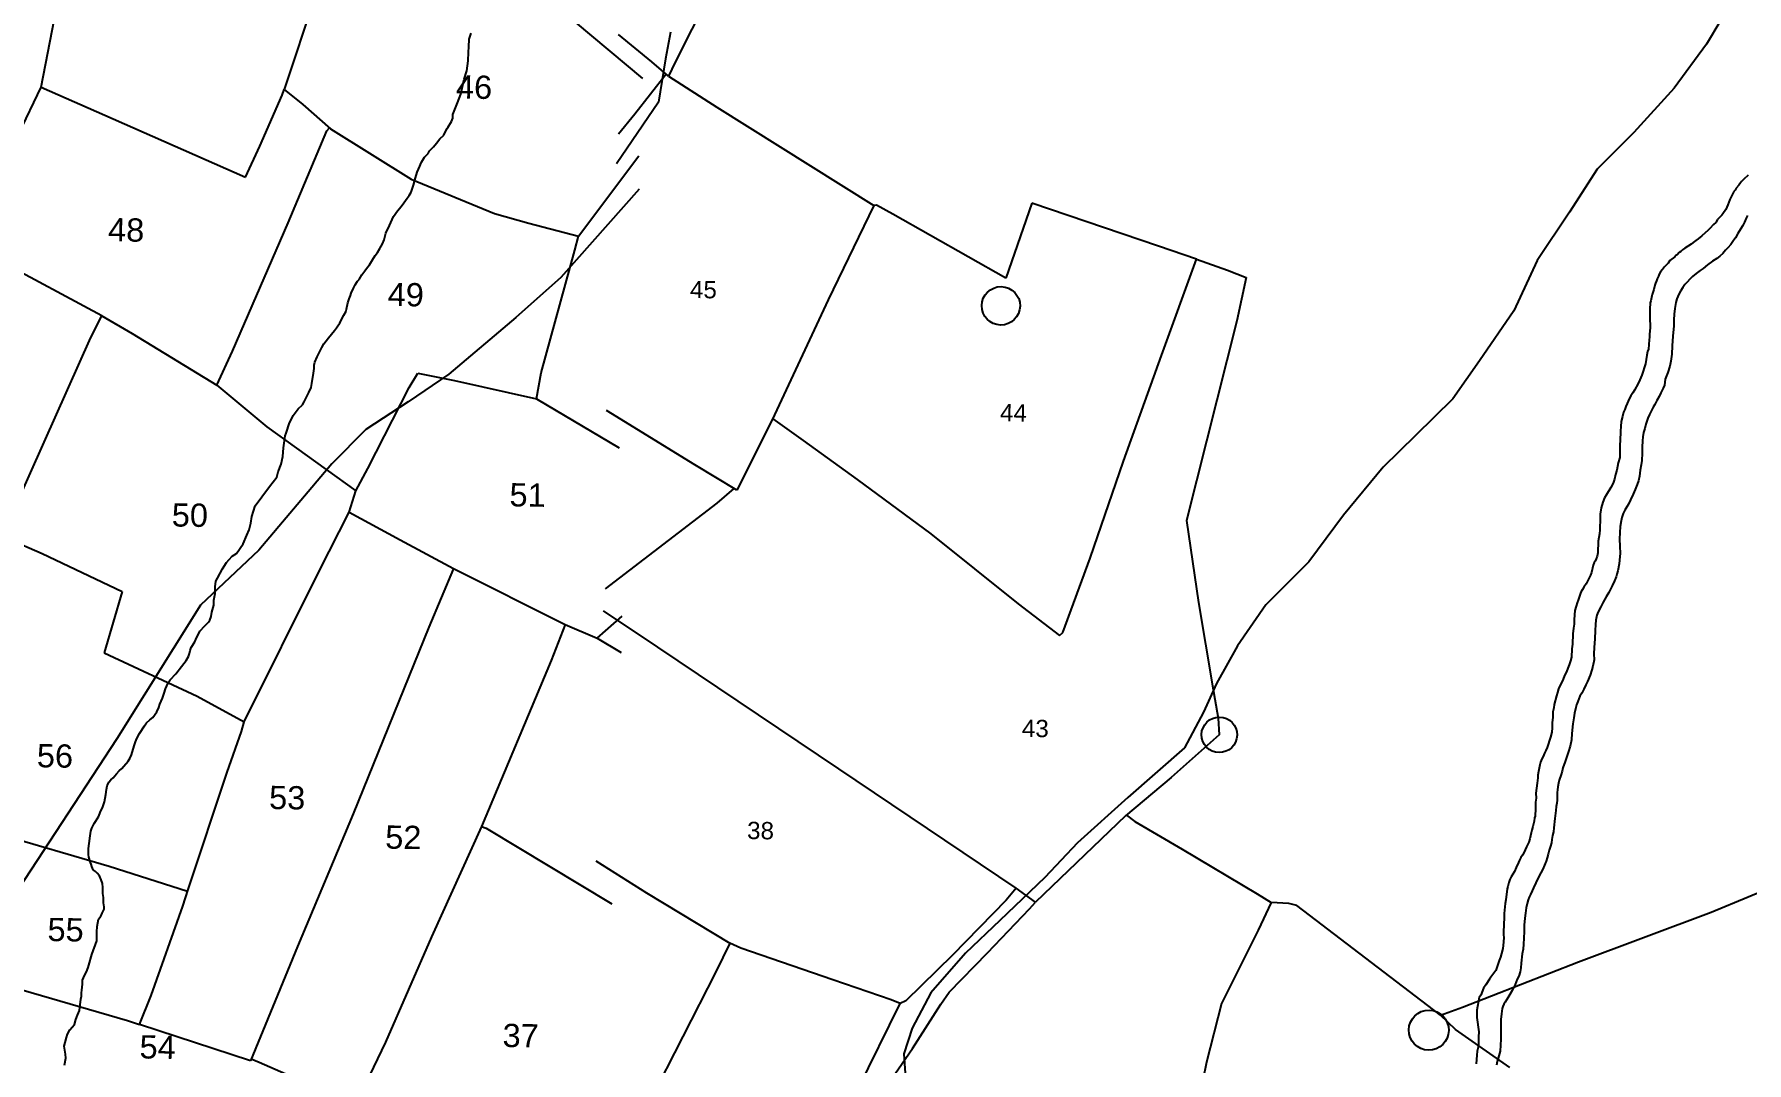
# Model space of a CAD drawing. Header units: inches. Extents: x 341797 to 347342, y 1572885 to 1580736.
# Drawn here: x 344159 to 344900, y 1576428 to 1576873 of the extents above; entities that cross this region are included whole.
import ezdxf

# ---------------------------------------------------------------- set-up
doc = ezdxf.new("R2010")
doc.units = ezdxf.units.IN
doc.header["$MEASUREMENT"] = 0
for name, color, linetype in [('PLAT NOS', 6, 'Continuous'), ('PLATS', 6, 'Continuous'), ('ROADS', 2, 'Continuous'), ('STREAMS', 131, 'Continuous')]:
    doc.layers.add(name, color=color, linetype=linetype)
doc.styles.get("Standard").update_dxf_attribs({"font": 'arial.ttf'})

msp = doc.modelspace()

# ---------------------------------------------------------------- linework, layer by layer
at = {"layer": 'PLATS', "color": 0}
for p, q in [((344290.94, 1576920.63), (344267.14, 1576849.11)), ((344162.05, 1576850.21), (344174.55, 1576914.59)), ((344456.77, 1576901.61), (344436.29, 1576861.04)), ((344393.08, 1576878.31), (344422.21, 1576853.95)), ((344426.15, 1576861.19), (344411.71, 1576872.93)), ((344433.4, 1576854.99), (344426.15, 1576861.19)), ((344436.29, 1576861.04), (344433.4, 1576854.99)), ((344432.4, 1576855.85), (344418.87, 1576838.47)), ((344433.4, 1576854.99), (344454.27, 1576841.52)), ((344138.14, 1576800.74), (344162.05, 1576850.21)), ((344162.05, 1576850.21), (344193.23, 1576836.43)), ((344256.63, 1576824.64), (344266.23, 1576846.78)), ((344266.23, 1576846.78), (344267.14, 1576849.11)), ((344267.14, 1576849.11), (344275.27, 1576842.69)), ((344275.27, 1576842.69), (344287.16, 1576832.1)), ((344418.87, 1576838.47), (344411.72, 1576829.79)), ((344454.27, 1576841.52), (344522.16, 1576798.99)), ((344193.23, 1576836.43), (344250.4, 1576811.17)), ((344268.96, 1576791.52), (344285.67, 1576831.35)), ((344285.67, 1576831.35), (344286.7, 1576832.51)), ((344287.16, 1576832.1), (344322.03, 1576810.41)), ((344250.4, 1576811.17), (344256.63, 1576824.64)), ((344394.46, 1576785.67), (344420.59, 1576820.52)), ((344322.03, 1576810.41), (344358.15, 1576795.48)), ((344358.15, 1576795.48), (344373.04, 1576791.4)), ((344522.16, 1576798.99), (344502.48, 1576758.15)), ((344523.31, 1576799.09), (344522.16, 1576798.99)), ((344530.49, 1576795.25), (344523.31, 1576799.09)), ((344579.32, 1576767.55), (344530.49, 1576795.25)), ((344590.55, 1576799.96), (344579.32, 1576767.55)), ((344645.41, 1576781.38), (344590.55, 1576799.96)), ((344244.88, 1576735.98), (344268.96, 1576791.52)), ((344373.04, 1576791.4), (344394.46, 1576785.67)), ((344378.39, 1576726.61), (344392.95, 1576779.63)), ((344392.95, 1576779.63), (344394.46, 1576785.67)), ((344661.77, 1576775.72), (344645.41, 1576781.38)), ((344188.33, 1576751.2), (344143.57, 1576775.24)), ((344646.61, 1576734.09), (344661.77, 1576775.72)), ((344661.77, 1576775.72), (344675.16, 1576770.99)), ((344675.16, 1576770.99), (344683.25, 1576767.81)), ((344683.25, 1576767.81), (344679.16, 1576749.1)), ((344502.48, 1576758.15), (344478.3, 1576706.31)), ((344183.57, 1576741.91), (344188.33, 1576751.2)), ((344188.33, 1576751.2), (344201.39, 1576743.57)), ((344679.16, 1576749.1), (344657.52, 1576662.72)), ((344163.29, 1576696.64), (344183.57, 1576741.91)), ((344201.39, 1576743.57), (344238.04, 1576721.17)), ((344238.04, 1576721.17), (344244.88, 1576735.98)), ((344630.21, 1576688.33), (344646.61, 1576734.09)), ((344238.04, 1576721.17), (344259.63, 1576703.25)), ((344303.3, 1576685.14), (344321.16, 1576720.2)), ((344321.16, 1576720.2), (344325, 1576726.48)), ((344325, 1576726.48), (344340.87, 1576723.29)), ((344340.87, 1576723.29), (344376.28, 1576715.38)), ((344376.28, 1576715.38), (344378.39, 1576726.61)), ((344376.28, 1576715.38), (344412.07, 1576694.17)), ((344444.86, 1576686.83), (344406.61, 1576710.28)), ((344478.3, 1576706.31), (344463.02, 1576675.75)), ((344478.49, 1576706.71), (344491.68, 1576697.36)), ((344259.63, 1576703.25), (344298.13, 1576675.58)), ((344491.68, 1576697.36), (344515.04, 1576680.47)), ((344150.42, 1576667.38), (344163.29, 1576696.64)), ((344298.13, 1576675.58), (344303.3, 1576685.14)), ((344463.02, 1576675.75), (344444.86, 1576686.83)), ((344615.73, 1576646.46), (344630.21, 1576688.33)), ((344295.25, 1576666.24), (344298.13, 1576675.58)), ((344461.64, 1576676.59), (344454.31, 1576670.14)), ((344515.04, 1576680.47), (344546.81, 1576656.91)), ((344454.31, 1576670.14), (344406, 1576633.11)), ((344282.32, 1576640.78), (344295.25, 1576666.24)), ((344295.25, 1576666.24), (344317.35, 1576654.28)), ((344657.52, 1576662.72), (344662.67, 1576627.2)), ((344147.9, 1576654.78), (344162.44, 1576648.45)), ((344317.35, 1576654.28), (344340.36, 1576641.95)), ((344546.81, 1576656.91), (344584.58, 1576626.68)), ((344162.44, 1576648.45), (344197.13, 1576631.95)), ((344603.89, 1576614.22), (344615.73, 1576646.46)), ((344249.86, 1576575.55), (344282.32, 1576640.78)), ((344340.36, 1576641.95), (344329.79, 1576616.55)), ((344340.36, 1576641.95), (344388.74, 1576617.67)), ((344197.13, 1576631.95), (344189.25, 1576605.45)), ((344428.83, 1576607.87), (344405.27, 1576623.58)), ((344584.58, 1576626.68), (344602.49, 1576612.96)), ((344662.67, 1576627.2), (344668.69, 1576591.19)), ((344329.79, 1576616.55), (344297.03, 1576535.73)), ((344388.74, 1576617.67), (344382.66, 1576602.17)), ((344388.74, 1576617.67), (344402.56, 1576611.73)), ((344402.56, 1576611.73), (344413.38, 1576621.23)), ((344402.56, 1576611.73), (344412.99, 1576605.51)), ((344602.49, 1576612.96), (344603.89, 1576614.22)), ((344189.25, 1576605.45), (344229.6, 1576586.62)), ((344382.66, 1576602.17), (344352.45, 1576530.34)), ((344507.07, 1576555.23), (344428.83, 1576607.87)), ((344229.6, 1576586.62), (344249.86, 1576575.55)), ((344668.69, 1576591.19), (344671.21, 1576577.21)), ((344242.47, 1576553.74), (344248.64, 1576571.45)), ((344248.64, 1576571.45), (344249.86, 1576575.55)), ((344671.21, 1576577.21), (344671.63, 1576569.95)), ((344671.63, 1576569.95), (344650.75, 1576551.47)), ((344225.66, 1576503.07), (344242.47, 1576553.74)), ((344583.82, 1576503.6), (344507.07, 1576555.23)), ((344650.75, 1576551.47), (344631.13, 1576534.88)), ((344297.03, 1576535.73), (344272.97, 1576478.36)), ((344631.13, 1576534.88), (344592.14, 1576497.57)), ((344631.53, 1576535.22), (344635.09, 1576532.4)), ((344143.04, 1576527.29), (344191.43, 1576513.18)), ((344352.45, 1576530.34), (344330.83, 1576482.49)), ((344352.45, 1576530.34), (344354.6, 1576529.63)), ((344354.6, 1576529.63), (344408.91, 1576496.89)), ((344635.09, 1576532.4), (344655.52, 1576520.42)), ((344884.45, 1576493.26), (344978.6, 1576532.24)), ((344655.52, 1576520.42), (344688.03, 1576501.2)), ((344191.43, 1576513.18), (344225.41, 1576502.29)), ((344401.9, 1576515.45), (344423.95, 1576501.55)), ((344223.33, 1576495.8), (344225.66, 1576503.07)), ((344423.95, 1576501.55), (344459.93, 1576479.85)), ((344579.42, 1576498.37), (344556.18, 1576474.66)), ((344583.82, 1576503.6), (344579.42, 1576498.37)), ((344592.14, 1576497.57), (344583.82, 1576503.6)), ((344589.55, 1576494.62), (344592.14, 1576497.57)), ((344688.03, 1576501.2), (344694, 1576497.41)), ((344694, 1576497.41), (344688.43, 1576485.41)), ((344701.72, 1576496.94), (344694, 1576497.41)), ((344209.6, 1576457.13), (344223.33, 1576495.8)), ((344571.43, 1576475.67), (344589.55, 1576494.62)), ((344705.16, 1576496.09), (344701.72, 1576496.94)), ((344767.29, 1576448.67), (344705.16, 1576496.09)), ((344826.99, 1576471.7), (344884.45, 1576493.26)), ((344330.83, 1576482.49), (344311.02, 1576437.01)), ((344688.43, 1576485.41), (344672.54, 1576453.66)), ((344272.97, 1576478.36), (344252.58, 1576428.87)), ((344459.93, 1576479.85), (344453.87, 1576467.43)), ((344464.74, 1576477.65), (344459.93, 1576479.85)), ((344504.53, 1576463.93), (344464.74, 1576477.65)), ((344554.79, 1576458.67), (344571.43, 1576475.67)), ((344453.87, 1576467.43), (344410.91, 1576383.31)), ((344556.18, 1576474.66), (344536.01, 1576454.93)), ((344776.76, 1576452.09), (344826.99, 1576471.7)), ((344149.79, 1576460.74), (344199.4, 1576446.3)), ((344529.73, 1576455.26), (344504.53, 1576463.93)), ((344204.56, 1576444.61), (344209.6, 1576457.13)), ((344515.26, 1576416.53), (344533.63, 1576453.68)), ((344533.63, 1576453.68), (344529.73, 1576455.26)), ((344536.01, 1576454.93), (344533.63, 1576453.68)), ((344538.91, 1576434.26), (344551.23, 1576453.36)), ((344551.23, 1576453.36), (344554.79, 1576458.67)), ((344672.54, 1576453.66), (344666.17, 1576428.3)), ((344199.4, 1576446.3), (344204.56, 1576444.61)), ((344767.29, 1576448.67), (344776.76, 1576452.09)), ((344773.84, 1576442.49), (344767.29, 1576448.67)), ((344252.58, 1576428.87), (344204.56, 1576444.61)), ((344797.24, 1576425.98), (344773.84, 1576442.49)), ((344311.02, 1576437.01), (344298.09, 1576410.28)), ((344526.89, 1576416.69), (344538.91, 1576434.26)), ((344256.32, 1576428.17), (344252.88, 1576429.59)), ((344281.66, 1576417.11), (344256.32, 1576428.17)), ((344666.17, 1576428.3), (344664.55, 1576420.56))]:
    msp.add_line(p, q, dxfattribs=at)
for centre, major_axis, start_param, end_param in [((344577.17, 1576755.56), (-5.87, 5.87), 3.911918, 10.195103), ((344671.63, 1576569.95), (5.44, 5.44), 5.482714247214512, 11.7658995543941), ((344762.24, 1576442.17), (6.11, 6.11), 5.482714247244073, 11.76589955442366)]:
    msp.add_ellipse(centre, major_axis=major_axis, ratio=1, start_param=start_param, end_param=end_param, dxfattribs=at)
at = {"layer": 'ROADS', "color": 1}
for p, q in [((344899.5, 1576897.46), (344882.3, 1576868.8)), ((344434.33, 1576874.04), (344432.14, 1576862.44)), ((344882.3, 1576868.8), (344868.45, 1576849.81)), ((344432.14, 1576862.44), (344429.13, 1576843.67)), ((344868.45, 1576849.81), (344850.98, 1576830.6)), ((344429.13, 1576843.67), (344410.88, 1576817.05)), ((344850.98, 1576830.6), (344835.02, 1576814.68)), ((344835.02, 1576814.68), (344823.05, 1576796.11)), ((344420.71, 1576806.02), (344386.82, 1576767.89)), ((344823.05, 1576796.11), (344809.17, 1576775.25)), ((344809.17, 1576775.25), (344799.03, 1576753.47)), ((344386.82, 1576767.89), (344367.36, 1576750.55)), ((344367.36, 1576750.55), (344338.32, 1576725.95)), ((344799.03, 1576753.47), (344784.14, 1576731.76)), ((344784.14, 1576731.76), (344772.63, 1576715.33)), ((344338.32, 1576725.95), (344320.85, 1576714.02)), ((344320.85, 1576714.02), (344302.52, 1576701.99)), ((344772.63, 1576715.33), (344756.52, 1576699.4)), ((344302.52, 1576701.99), (344287.81, 1576687.18)), ((344756.52, 1576699.4), (344742.45, 1576685.76)), ((344287.81, 1576687.18), (344256.26, 1576649.83)), ((344742.45, 1576685.76), (344725.4, 1576665)), ((344725.4, 1576665), (344710.35, 1576644.79)), ((344256.26, 1576649.83), (344230.94, 1576626.08)), ((344710.35, 1576644.79), (344691.77, 1576626.26)), ((344230.94, 1576626.08), (344194.73, 1576568.29)), ((344691.77, 1576626.26), (344679.55, 1576608.49)), ((344679.55, 1576608.49), (344670.43, 1576592.13)), ((344670.43, 1576592.13), (344664.8, 1576579.72)), ((344664.8, 1576579.72), (344656.62, 1576564.31)), ((344194.73, 1576568.29), (344149.67, 1576499.35)), ((344656.62, 1576564.31), (344632.01, 1576542.81)), ((344632.01, 1576542.81), (344610.29, 1576523.22)), ((344610.29, 1576523.22), (344596.21, 1576508.28)), ((344596.21, 1576508.28), (344576.66, 1576489.64)), ((344576.66, 1576489.64), (344561.79, 1576475.45)), ((344561.79, 1576475.45), (344546.81, 1576458.31)), ((344546.81, 1576458.31), (344538.86, 1576443.08)), ((344538.86, 1576443.08), (344535.23, 1576431.89)), ((344535.23, 1576431.89), (344536.53, 1576413.24))]:
    msp.add_line(p, q, dxfattribs=at)
at = {"layer": 'STREAMS'}
for p, q in [((344346.93, 1576865.26), (344347.04, 1576867.61)), ((344347.04, 1576867.61), (344347.16, 1576870.95)), ((344347.16, 1576870.95), (344347.98, 1576873.5)), ((344346.24, 1576857.22), (344346.73, 1576861.57)), ((344346.73, 1576861.57), (344346.93, 1576865.26)), ((344343.52, 1576847.12), (344344.97, 1576853.6)), ((344344.97, 1576853.6), (344346.24, 1576857.22)), ((344342.11, 1576843.44), (344343.52, 1576847.12)), ((344340.07, 1576836.72), (344340.16, 1576838.35)), ((344340.16, 1576838.35), (344342.11, 1576843.44)), ((344336.22, 1576829.44), (344337, 1576830.93)), ((344337, 1576830.93), (344337.65, 1576832.24)), ((344337.65, 1576832.24), (344337.9, 1576832.73)), ((344337.9, 1576832.73), (344339.55, 1576835.38)), ((344339.55, 1576835.38), (344340.07, 1576836.72)), ((344330.06, 1576822.68), (344331.75, 1576824.38)), ((344331.75, 1576824.38), (344333.03, 1576825.93)), ((344333.03, 1576825.93), (344334.53, 1576827.82)), ((344334.53, 1576827.82), (344336.22, 1576829.44)), ((344324.68, 1576813.38), (344325.91, 1576815.99)), ((344325.91, 1576815.99), (344326.17, 1576816.74)), ((344326.17, 1576816.74), (344326.59, 1576817.77)), ((344326.59, 1576817.77), (344327.89, 1576819.96)), ((344327.89, 1576819.96), (344329.38, 1576821.44)), ((344329.38, 1576821.44), (344330.06, 1576822.68)), ((344323.08, 1576807.75), (344324.01, 1576811.01)), ((344324.01, 1576811.01), (344324.68, 1576813.38)), ((344897.06, 1576808.8), (344896.3, 1576807.84)), ((344897.52, 1576809.29), (344897.06, 1576808.8)), ((344898.51, 1576810.35), (344897.52, 1576809.29)), ((344900.44, 1576812.05), (344898.51, 1576810.35)), ((344318.92, 1576800.2), (344320.39, 1576802.12)), ((344320.39, 1576802.12), (344321.29, 1576803.32)), ((344321.29, 1576803.32), (344322.03, 1576804.69)), ((344322.03, 1576804.69), (344322.72, 1576806.47)), ((344322.72, 1576806.47), (344323.08, 1576807.75)), ((344892.41, 1576801.64), (344891.57, 1576799.29)), ((344893.01, 1576802.79), (344892.41, 1576801.64)), ((344894.26, 1576804.99), (344893.01, 1576802.79)), ((344894.71, 1576805.67), (344894.26, 1576804.99)), ((344895.16, 1576806.43), (344894.71, 1576805.67)), ((344896.3, 1576807.84), (344895.16, 1576806.43)), ((344312.65, 1576790.26), (344314.43, 1576794.22)), ((344314.43, 1576794.22), (344316.23, 1576796.67)), ((344316.23, 1576796.67), (344317.76, 1576798.59)), ((344317.76, 1576798.59), (344318.92, 1576800.2)), ((344888.95, 1576794.73), (344887.18, 1576792.87)), ((344889.5, 1576795.43), (344888.95, 1576794.73)), ((344890.67, 1576797.23), (344889.5, 1576795.43)), ((344891.1, 1576798.2), (344890.67, 1576797.23)), ((344891.57, 1576799.29), (344891.1, 1576798.2)), ((344899.47, 1576793.47), (344898.86, 1576791.77)), ((344900.06, 1576794.58), (344899.47, 1576793.47)), ((344310.35, 1576784.06), (344311.1, 1576786.97)), ((344311.1, 1576786.97), (344311.47, 1576787.8)), ((344311.47, 1576787.8), (344312.17, 1576789.09)), ((344312.17, 1576789.09), (344312.65, 1576790.26)), ((344883.09, 1576788.31), (344880.32, 1576785.81)), ((344883.85, 1576789.01), (344883.09, 1576788.31)), ((344885.41, 1576790.75), (344883.85, 1576789.01)), ((344886.38, 1576791.62), (344885.41, 1576790.75)), ((344887.18, 1576792.87), (344886.38, 1576791.62)), ((344895.94, 1576786.81), (344894.86, 1576785)), ((344897.12, 1576788.67), (344895.94, 1576786.81)), ((344898.06, 1576790.27), (344897.12, 1576788.67)), ((344898.86, 1576791.77), (344898.06, 1576790.27)), ((344306.55, 1576777.39), (344307.52, 1576778.68)), ((344307.52, 1576778.68), (344308.55, 1576780.35)), ((344308.55, 1576780.35), (344309.66, 1576782.41)), ((344309.66, 1576782.41), (344310.35, 1576784.06)), ((344870.5, 1576778.58), (344869.61, 1576777.62)), ((344871.22, 1576779.12), (344870.5, 1576778.58)), ((344872.02, 1576779.79), (344871.22, 1576779.12)), ((344873, 1576780.53), (344872.02, 1576779.79)), ((344875.74, 1576782.26), (344873, 1576780.53)), ((344876.66, 1576783.01), (344875.74, 1576782.26)), ((344877.79, 1576783.88), (344876.66, 1576783.01)), ((344878.71, 1576784.57), (344877.79, 1576783.88)), ((344880.32, 1576785.81), (344878.71, 1576784.57)), ((344890.65, 1576779.64), (344889.39, 1576778.28)), ((344891.58, 1576780.69), (344890.65, 1576779.64)), ((344892.84, 1576782.04), (344891.58, 1576780.69)), ((344894.06, 1576783.81), (344892.84, 1576782.04)), ((344894.86, 1576785), (344894.06, 1576783.81)), ((344302.03, 1576770.69), (344303.25, 1576772.26)), ((344303.25, 1576772.26), (344304.01, 1576773.33)), ((344304.01, 1576773.33), (344305.37, 1576775.4)), ((344305.37, 1576775.4), (344306.55, 1576777.39)), ((344863.4, 1576771.34), (344862.44, 1576770.22)), ((344864.27, 1576772.44), (344863.4, 1576771.34)), ((344864.87, 1576773.22), (344864.27, 1576772.44)), ((344865.79, 1576774.03), (344864.87, 1576773.22)), ((344866.48, 1576775.13), (344865.79, 1576774.03)), ((344868.6, 1576776.78), (344866.48, 1576775.13)), ((344869.07, 1576777.31), (344868.6, 1576776.78)), ((344869.61, 1576777.62), (344869.07, 1576777.31)), ((344880.93, 1576771.75), (344879.67, 1576770.79)), ((344882.83, 1576773.37), (344880.93, 1576771.75)), ((344884.92, 1576774.85), (344882.83, 1576773.37)), ((344886.88, 1576776.07), (344884.92, 1576774.85)), ((344888.13, 1576777.06), (344886.88, 1576776.07)), ((344889.39, 1576778.28), (344888.13, 1576777.06)), ((344297.09, 1576763.28), (344297.82, 1576764.64)), ((344297.82, 1576764.64), (344298.95, 1576766.19)), ((344298.95, 1576766.19), (344299.58, 1576767)), ((344299.58, 1576767), (344300.72, 1576769.01)), ((344300.72, 1576769.01), (344302.03, 1576770.69)), ((344859.97, 1576764.47), (344859.54, 1576762.64)), ((344860.34, 1576765.35), (344859.97, 1576764.47)), ((344860.67, 1576766.37), (344860.34, 1576765.35)), ((344861.07, 1576767.3), (344860.67, 1576766.37)), ((344861.56, 1576768.38), (344861.07, 1576767.3)), ((344861.95, 1576769.26), (344861.56, 1576768.38)), ((344862.44, 1576770.22), (344861.95, 1576769.26)), ((344873.02, 1576764.79), (344872.08, 1576763.47)), ((344873.95, 1576765.78), (344873.02, 1576764.79)), ((344875.12, 1576767.14), (344873.95, 1576765.78)), ((344876.28, 1576768.19), (344875.12, 1576767.14)), ((344877.91, 1576769.49), (344876.28, 1576768.19)), ((344879.67, 1576770.79), (344877.91, 1576769.49)), ((344294.12, 1576754.12), (344294.65, 1576756.93)), ((344294.65, 1576756.93), (344295.34, 1576758.57)), ((344295.34, 1576758.57), (344295.8, 1576760.04)), ((344295.8, 1576760.04), (344296.17, 1576760.99)), ((344296.17, 1576760.99), (344297.09, 1576763.28)), ((344858.05, 1576756.9), (344858.04, 1576756.02)), ((344858.33, 1576757.78), (344858.05, 1576756.9)), ((344858.67, 1576759.83), (344858.33, 1576757.78)), ((344858.89, 1576760.53), (344858.67, 1576759.83)), ((344859.15, 1576761.33), (344858.89, 1576760.53)), ((344859.54, 1576762.64), (344859.15, 1576761.33)), ((344869.14, 1576756.99), (344868.64, 1576754.43)), ((344869.53, 1576758.55), (344869.14, 1576756.99)), ((344870.34, 1576760.6), (344869.53, 1576758.55)), ((344871.18, 1576761.97), (344870.34, 1576760.6)), ((344872.08, 1576763.47), (344871.18, 1576761.97)), ((344291.56, 1576748.74), (344292.94, 1576751.58)), ((344292.94, 1576751.58), (344293.91, 1576753.22)), ((344293.91, 1576753.22), (344294.12, 1576754.12)), ((344858.04, 1576756.02), (344857.84, 1576755.03)), ((344857.84, 1576755.03), (344857.85, 1576753.14)), ((344857.89, 1576752.03), (344857.84, 1576751.25)), ((344857.84, 1576751.25), (344857.89, 1576749.19)), ((344857.85, 1576753.14), (344857.89, 1576752.03)), ((344857.89, 1576749.19), (344857.97, 1576747.69)), ((344868.29, 1576749.53), (344868.2, 1576746.95)), ((344868.42, 1576752), (344868.29, 1576749.53)), ((344868.64, 1576754.43), (344868.42, 1576752)), ((344284.36, 1576739.17), (344286.32, 1576741.79)), ((344286.32, 1576741.79), (344288.95, 1576744.85)), ((344288.95, 1576744.85), (344289.85, 1576746.12)), ((344289.85, 1576746.12), (344290.66, 1576747.37)), ((344290.66, 1576747.37), (344291.2, 1576748.11)), ((344291.2, 1576748.11), (344291.56, 1576748.74)), ((344857.7, 1576742.06), (344857.62, 1576740.9)), ((344857.78, 1576743.25), (344857.7, 1576742.06)), ((344857.93, 1576746.1), (344857.78, 1576743.25)), ((344857.97, 1576747.69), (344857.93, 1576746.1)), ((344867.77, 1576742.51), (344867.57, 1576738.25)), ((344868.2, 1576746.95), (344867.77, 1576742.51)), ((344281.38, 1576733.5), (344283.48, 1576737.52)), ((344283.48, 1576737.52), (344284.36, 1576739.17)), ((344856.56, 1576734.22), (344856.27, 1576732.33)), ((344856.91, 1576735.78), (344856.56, 1576734.22)), ((344857.22, 1576736.86), (344856.91, 1576735.78)), ((344857.62, 1576740.9), (344857.22, 1576736.86)), ((344867.32, 1576734.6), (344866.98, 1576731.58)), ((344867.57, 1576738.25), (344867.32, 1576734.6)), ((344279.92, 1576726.5), (344280.1, 1576728.41)), ((344280.1, 1576728.41), (344280.12, 1576729.83)), ((344280.12, 1576729.83), (344280.49, 1576731.24)), ((344280.49, 1576731.24), (344281.38, 1576733.5)), ((344855.98, 1576730.54), (344854.44, 1576725.64)), ((344856.27, 1576732.33), (344855.98, 1576730.54)), ((344865.71, 1576726.79), (344865.11, 1576725.24)), ((344866.5, 1576729.53), (344865.71, 1576726.79)), ((344866.98, 1576731.58), (344866.5, 1576729.53)), ((344277.77, 1576718.12), (344278.78, 1576720.3)), ((344278.78, 1576720.3), (344279.16, 1576722.03)), ((344279.16, 1576722.03), (344279.92, 1576726.5)), ((344852.74, 1576721.94), (344851.19, 1576719.07)), ((344853.46, 1576723.6), (344852.74, 1576721.94)), ((344854.44, 1576725.64), (344853.46, 1576723.6)), ((344863.69, 1576720), (344862.58, 1576717.99)), ((344864.19, 1576721.31), (344863.69, 1576720)), ((344864.52, 1576723.77), (344864.19, 1576721.31)), ((344865.11, 1576725.24), (344864.52, 1576723.77)), ((344273.23, 1576710.97), (344275.05, 1576712.8)), ((344275.05, 1576712.8), (344275.76, 1576714.05)), ((344275.76, 1576714.05), (344277.77, 1576718.12)), ((344847.45, 1576712.03), (344847.01, 1576710.76)), ((344849.08, 1576715.67), (344847.45, 1576712.03)), ((344849.58, 1576716.58), (344849.08, 1576715.67)), ((344850.49, 1576717.91), (344849.58, 1576716.58)), ((344851.19, 1576719.07), (344850.49, 1576717.91)), ((344860.03, 1576712.86), (344859.27, 1576711.66)), ((344860.95, 1576714.59), (344860.03, 1576712.86)), ((344861.87, 1576716.39), (344860.95, 1576714.59)), ((344862.58, 1576717.99), (344861.87, 1576716.39)), ((344267.96, 1576700.49), (344269.45, 1576704.89)), ((344269.45, 1576704.89), (344270.42, 1576706.76)), ((344270.42, 1576706.76), (344271.1, 1576708.1)), ((344271.1, 1576708.1), (344273.23, 1576710.97)), ((344845.45, 1576705.51), (344845.29, 1576703.32)), ((344846.01, 1576707.72), (344845.45, 1576705.51)), ((344846.5, 1576709.59), (344846.01, 1576707.72)), ((344847.01, 1576710.76), (344846.5, 1576709.59)), ((344856.5, 1576705.61), (344856.09, 1576704.37)), ((344856.95, 1576706.96), (344856.5, 1576705.61)), ((344857.69, 1576708.62), (344856.95, 1576706.96)), ((344858.53, 1576710.32), (344857.69, 1576708.62)), ((344859.27, 1576711.66), (344858.53, 1576710.32)), ((344266.92, 1576694.12), (344267.63, 1576699.27)), ((344267.63, 1576699.27), (344267.96, 1576700.49)), ((344845.01, 1576697.19), (344844.82, 1576695.54)), ((344845.19, 1576701.33), (344845.01, 1576697.19)), ((344845.29, 1576703.32), (344845.19, 1576701.33)), ((344854.63, 1576697.09), (344854.55, 1576694.39)), ((344854.87, 1576698.93), (344854.63, 1576697.09)), ((344855.18, 1576700.72), (344854.87, 1576698.93)), ((344855.64, 1576702.56), (344855.18, 1576700.72)), ((344856.09, 1576704.37), (344855.64, 1576702.56)), ((344265.87, 1576687.1), (344266.6, 1576690.41)), ((344266.6, 1576690.41), (344266.92, 1576694.12)), ((344844.83, 1576690), (344844.21, 1576687.62)), ((344844.82, 1576695.54), (344844.83, 1576690)), ((344854.48, 1576691.82), (344854.33, 1576688.65)), ((344854.55, 1576694.39), (344854.48, 1576691.82)), ((344263.99, 1576681.46), (344264.56, 1576683.69)), ((344264.56, 1576683.69), (344265.87, 1576687.1)), ((344843.02, 1576682.54), (344842.53, 1576680.6)), ((344843.63, 1576684.45), (344843.02, 1576682.54)), ((344844.21, 1576687.62), (344843.63, 1576684.45)), ((344853.73, 1576684.42), (344853.33, 1576681.94)), ((344854.15, 1576686.8), (344853.73, 1576684.42)), ((344854.33, 1576688.65), (344854.15, 1576686.8)), ((344257.46, 1576672.87), (344260.75, 1576677.43)), ((344260.75, 1576677.43), (344263.99, 1576681.46)), ((344840.95, 1576676.96), (344838.92, 1576673.63)), ((344842.01, 1576678.88), (344840.95, 1576676.96)), ((344842.53, 1576680.6), (344842.01, 1576678.88)), ((344851.57, 1576676.08), (344850.65, 1576674.06)), ((344852.42, 1576678.27), (344851.57, 1576676.08)), ((344852.98, 1576679.9), (344852.42, 1576678.27)), ((344853.33, 1576681.94), (344852.98, 1576679.9)), ((344253.93, 1576666.74), (344254.67, 1576669.02)), ((344254.67, 1576669.02), (344257.46, 1576672.87)), ((344836.77, 1576668.16), (344836.4, 1576665.44)), ((344837.51, 1576670.68), (344836.77, 1576668.16)), ((344838.32, 1576672.44), (344837.51, 1576670.68)), ((344838.92, 1576673.63), (344838.32, 1576672.44)), ((344847.89, 1576668.54), (344847.09, 1576667.1)), ((344848.7, 1576669.82), (344847.89, 1576668.54)), ((344849.51, 1576671.66), (344848.7, 1576669.82)), ((344850.65, 1576674.06), (344849.51, 1576671.66)), ((344252.09, 1576658.66), (344252.77, 1576661.51)), ((344252.77, 1576661.51), (344253.13, 1576664.4)), ((344253.13, 1576664.4), (344253.93, 1576666.74)), ((344836.37, 1576663.87), (344836.25, 1576658.62)), ((344836.4, 1576665.44), (344836.37, 1576663.87)), ((344845.09, 1576660.03), (344844.91, 1576657.44)), ((344845.42, 1576662.55), (344845.09, 1576660.03)), ((344845.76, 1576664.02), (344845.42, 1576662.55)), ((344846.39, 1576665.72), (344845.76, 1576664.02)), ((344847.09, 1576667.1), (344846.39, 1576665.72)), ((344246.5, 1576648.39), (344249.44, 1576652.64)), ((344249.44, 1576652.64), (344250.97, 1576656.32)), ((344250.97, 1576656.32), (344252.09, 1576658.66)), ((344835.47, 1576653.68), (344835.32, 1576648.72)), ((344835.79, 1576655.33), (344835.47, 1576653.68)), ((344836.02, 1576656.89), (344835.79, 1576655.33)), ((344836.25, 1576658.62), (344836.02, 1576656.89)), ((344844.91, 1576657.44), (344844.8, 1576654.55)), ((344844.8, 1576654.55), (344844.89, 1576651.6)), ((344242.24, 1576644.5), (344243.34, 1576645.76)), ((344243.34, 1576645.76), (344244.64, 1576647.21)), ((344244.64, 1576647.21), (344246.5, 1576648.39)), ((344834.61, 1576646.04), (344834.15, 1576645.06)), ((344835.05, 1576647.28), (344834.61, 1576646.04)), ((344835.32, 1576648.72), (344835.05, 1576647.28)), ((344844.86, 1576647.1), (344844.56, 1576643.94)), ((344844.99, 1576648.36), (344844.86, 1576647.1)), ((344844.89, 1576651.6), (344844.99, 1576648.36)), ((344237.67, 1576636.37), (344238.32, 1576637.75)), ((344238.32, 1576637.75), (344240.54, 1576641.79)), ((344240.54, 1576641.79), (344242.24, 1576644.5)), ((344832.15, 1576639.09), (344830.38, 1576635.25)), ((344832.63, 1576640.24), (344832.15, 1576639.09)), ((344833.38, 1576643.34), (344832.63, 1576640.24)), ((344833.72, 1576644.53), (344833.38, 1576643.34)), ((344834.15, 1576645.06), (344833.72, 1576644.53)), ((344843.26, 1576638.29), (344842.6, 1576636.56)), ((344843.57, 1576639.48), (344843.26, 1576638.29)), ((344843.95, 1576640.97), (344843.57, 1576639.48)), ((344844.56, 1576643.94), (344843.95, 1576640.97)), ((344236.77, 1576628.18), (344237.36, 1576631.13)), ((344237.25, 1576633.97), (344237.67, 1576636.37)), ((344237.29, 1576632.51), (344237.25, 1576633.97)), ((344237.36, 1576631.13), (344237.29, 1576632.51)), ((344828.06, 1576631.72), (344826.84, 1576628.28)), ((344828.72, 1576632.82), (344828.06, 1576631.72)), ((344829.34, 1576633.83), (344828.72, 1576632.82)), ((344830.38, 1576635.25), (344829.34, 1576633.83)), ((344840.14, 1576631.51), (344839, 1576629.7)), ((344841.6, 1576634.4), (344840.14, 1576631.51)), ((344842.6, 1576636.56), (344841.6, 1576634.4)), ((344235.63, 1576621.2), (344235.88, 1576623.04)), ((344235.88, 1576623.04), (344236.78, 1576626.02)), ((344236.78, 1576626.02), (344236.77, 1576628.18)), ((344825.47, 1576623.71), (344825.13, 1576619.81)), ((344826.01, 1576625.56), (344825.47, 1576623.71)), ((344826.4, 1576627.08), (344826.01, 1576625.56)), ((344826.84, 1576628.28), (344826.4, 1576627.08)), ((344835.52, 1576623.14), (344835, 1576621.67)), ((344836.66, 1576625.29), (344835.52, 1576623.14)), ((344837.61, 1576627.34), (344836.66, 1576625.29)), ((344839, 1576629.7), (344837.61, 1576627.34)), ((344230.7, 1576614.82), (344232.86, 1576617.14)), ((344232.86, 1576617.14), (344234.37, 1576618.7)), ((344234.37, 1576618.7), (344234.97, 1576619.63)), ((344234.97, 1576619.63), (344235.63, 1576621.2)), ((344824.89, 1576616.05), (344824.62, 1576613.69)), ((344825.06, 1576617.81), (344824.89, 1576616.05)), ((344825.13, 1576619.81), (344825.06, 1576617.81)), ((344834.3, 1576617.63), (344834.24, 1576615.11)), ((344834.54, 1576619.58), (344834.3, 1576617.63)), ((344835, 1576621.67), (344834.54, 1576619.58)), ((344226.99, 1576607.75), (344228.47, 1576610.26)), ((344228.47, 1576610.26), (344229.26, 1576611.92)), ((344229.26, 1576611.92), (344230.1, 1576613.48)), ((344230.1, 1576613.48), (344230.7, 1576614.82)), ((344824.41, 1576609.18), (344824.15, 1576607.19)), ((344824.62, 1576613.69), (344824.41, 1576609.18)), ((344834.01, 1576611.47), (344833.74, 1576607.76)), ((344834.24, 1576615.11), (344834.01, 1576611.47)), ((344222.8, 1576599.56), (344224.74, 1576602.06)), ((344224.74, 1576602.06), (344225.76, 1576603.89)), ((344225.76, 1576603.89), (344226.18, 1576605.15)), ((344226.18, 1576605.15), (344226.52, 1576606.49)), ((344226.52, 1576606.49), (344226.99, 1576607.75)), ((344823.52, 1576601.91), (344823.03, 1576600.2)), ((344823.96, 1576603.57), (344823.52, 1576601.91)), ((344824.15, 1576607.19), (344823.96, 1576603.57)), ((344833.73, 1576602.47), (344833.19, 1576599.69)), ((344833.74, 1576607.76), (344833.7, 1576604.95)), ((344833.7, 1576604.95), (344833.73, 1576602.47)), ((344217.02, 1576592.4), (344217.85, 1576593.69)), ((344217.85, 1576593.69), (344220.37, 1576596.36)), ((344220.37, 1576596.36), (344222.8, 1576599.56)), ((344820.33, 1576594.06), (344818.36, 1576589.81)), ((344820.96, 1576595.67), (344820.33, 1576594.06)), ((344821.63, 1576596.92), (344820.96, 1576595.67)), ((344823.03, 1576600.2), (344821.63, 1576596.92)), ((344832.1, 1576595.73), (344830.93, 1576593.06)), ((344832.74, 1576598.06), (344832.1, 1576595.73)), ((344833.19, 1576599.69), (344832.74, 1576598.06)), ((344214.48, 1576585.8), (344215.28, 1576588.04)), ((344215.28, 1576588.04), (344215.8, 1576589.84)), ((344215.8, 1576589.84), (344217.02, 1576592.4)), ((344817.43, 1576586.76), (344816.54, 1576583.09)), ((344817.87, 1576588.33), (344817.43, 1576586.76)), ((344818.36, 1576589.81), (344817.87, 1576588.33)), ((344827.64, 1576586.66), (344826.66, 1576584.44)), ((344828.48, 1576588.02), (344827.64, 1576586.66)), ((344829.28, 1576589.64), (344828.48, 1576588.02)), ((344830.16, 1576591.57), (344829.28, 1576589.64)), ((344830.93, 1576593.06), (344830.16, 1576591.57)), ((344210.34, 1576577.48), (344212.14, 1576579.97)), ((344212.14, 1576579.97), (344212.98, 1576581.85)), ((344212.98, 1576581.85), (344213.4, 1576583.2)), ((344213.4, 1576583.2), (344214.48, 1576585.8)), ((344816.38, 1576581.66), (344815.84, 1576579.9)), ((344815.84, 1576579.9), (344815.9, 1576577.52)), ((344816.54, 1576583.09), (344816.38, 1576581.66)), ((344825.27, 1576579.39), (344824.92, 1576577.31)), ((344825.83, 1576581.72), (344825.27, 1576579.39)), ((344826.21, 1576582.99), (344825.83, 1576581.72)), ((344826.66, 1576584.44), (344826.21, 1576582.99)), ((344204.55, 1576570.57), (344206.72, 1576573.82)), ((344206.72, 1576573.82), (344207.68, 1576575.12)), ((344207.68, 1576575.12), (344209.1, 1576576.4)), ((344209.1, 1576576.4), (344210.34, 1576577.48)), ((344815.48, 1576571.08), (344814.93, 1576568.91)), ((344815.64, 1576572.98), (344815.48, 1576571.08)), ((344815.68, 1576575.34), (344815.64, 1576572.98)), ((344815.9, 1576577.52), (344815.68, 1576575.34)), ((344824.6, 1576574.65), (344824.07, 1576570.55)), ((344824.92, 1576577.31), (344824.6, 1576574.65)), ((344201.07, 1576561.36), (344202.21, 1576565.17)), ((344202.21, 1576565.17), (344202.68, 1576566.56)), ((344202.68, 1576566.56), (344203.29, 1576568.13)), ((344203.29, 1576568.13), (344204.55, 1576570.57)), ((344813.38, 1576564.51), (344812.85, 1576563.17)), ((344814.93, 1576568.91), (344813.38, 1576564.51)), ((344823.46, 1576565), (344822.68, 1576562.71)), ((344823.92, 1576567.79), (344823.46, 1576565)), ((344824.07, 1576570.55), (344823.92, 1576567.79)), ((344196.92, 1576555.37), (344197.86, 1576556.44)), ((344197.86, 1576556.44), (344199.67, 1576558.5)), ((344199.67, 1576558.5), (344200.55, 1576559.98)), ((344200.55, 1576559.98), (344201.07, 1576561.36)), ((344810.29, 1576557.03), (344809.69, 1576554.11)), ((344810.59, 1576558.14), (344810.29, 1576557.03)), ((344811.17, 1576559.57), (344810.59, 1576558.14)), ((344811.74, 1576560.63), (344811.17, 1576559.57)), ((344812.23, 1576562.07), (344811.74, 1576560.63)), ((344812.85, 1576563.17), (344812.23, 1576562.07)), ((344821.2, 1576558.38), (344820.25, 1576555.64)), ((344822.06, 1576560.97), (344821.2, 1576558.38)), ((344822.68, 1576562.71), (344822.06, 1576560.97)), ((344190.59, 1576547.87), (344191.38, 1576549.48)), ((344191.38, 1576549.48), (344192.16, 1576550.52)), ((344192.16, 1576550.52), (344193.18, 1576551.3)), ((344193.18, 1576551.3), (344194.67, 1576553.05)), ((344194.67, 1576553.05), (344195.79, 1576554.4)), ((344195.79, 1576554.4), (344196.92, 1576555.37)), ((344809.18, 1576549.06), (344808.56, 1576544.66)), ((344809.39, 1576551.29), (344809.18, 1576549.06)), ((344809.45, 1576552.54), (344809.39, 1576551.29)), ((344809.69, 1576554.11), (344809.45, 1576552.54)), ((344818.38, 1576549), (344818.07, 1576547.45)), ((344818.7, 1576550.39), (344818.38, 1576549)), ((344819.45, 1576552.86), (344818.7, 1576550.39)), ((344819.97, 1576554.21), (344819.45, 1576552.86)), ((344820.25, 1576555.64), (344819.97, 1576554.21)), ((344189.43, 1576540.97), (344189.97, 1576544.18)), ((344189.97, 1576544.18), (344190.25, 1576546.31)), ((344190.25, 1576546.31), (344190.59, 1576547.87)), ((344808.75, 1576542.57), (344808.35, 1576540.89)), ((344808.56, 1576544.66), (344808.75, 1576542.57)), ((344817.75, 1576541.62), (344817.62, 1576540.45)), ((344817.8, 1576543.17), (344817.75, 1576541.62)), ((344817.84, 1576544.96), (344817.8, 1576543.17)), ((344817.92, 1576546.12), (344817.84, 1576544.96)), ((344818.07, 1576547.45), (344817.92, 1576546.12)), ((344185.02, 1576531.58), (344186.86, 1576534.45)), ((344186.86, 1576534.45), (344187.46, 1576535.87)), ((344187.46, 1576535.87), (344187.79, 1576536.74)), ((344187.79, 1576536.74), (344188.58, 1576538.36)), ((344188.58, 1576538.36), (344189.43, 1576540.97)), ((344808.19, 1576534.77), (344808.03, 1576533.97)), ((344808.46, 1576538.1), (344808.19, 1576534.77)), ((344808.35, 1576540.89), (344808.46, 1576538.1)), ((344816.88, 1576534.94), (344816.78, 1576533.7)), ((344817.17, 1576537.27), (344816.88, 1576534.94)), ((344817.35, 1576538.91), (344817.17, 1576537.27)), ((344817.62, 1576540.45), (344817.35, 1576538.91)), ((344183.27, 1576526.23), (344183.6, 1576528.29)), ((344183.6, 1576528.29), (344184.02, 1576529.54)), ((344184.02, 1576529.54), (344185.02, 1576531.58)), ((344806.54, 1576527.49), (344805.91, 1576524.9)), ((344806.78, 1576528.77), (344806.54, 1576527.49)), ((344807.27, 1576530.23), (344806.78, 1576528.77)), ((344807.79, 1576532.54), (344807.27, 1576530.23)), ((344808.03, 1576533.97), (344807.79, 1576532.54)), ((344816.12, 1576527.92), (344815.79, 1576526.46)), ((344816.3, 1576529.68), (344816.12, 1576527.92)), ((344816.53, 1576530.96), (344816.3, 1576529.68)), ((344816.69, 1576532.41), (344816.53, 1576530.96)), ((344816.78, 1576533.7), (344816.69, 1576532.41)), ((344182.46, 1576518.15), (344182.48, 1576519.33)), ((344182.47, 1576520.74), (344182.84, 1576522.96)), ((344182.48, 1576519.33), (344182.47, 1576520.74)), ((344182.84, 1576522.96), (344183.27, 1576526.23)), ((344804.47, 1576521.56), (344803.4, 1576518.88)), ((344805.49, 1576523.48), (344804.47, 1576521.56)), ((344805.91, 1576524.9), (344805.49, 1576523.48)), ((344814.36, 1576519.98), (344813.89, 1576518.25)), ((344814.96, 1576521.78), (344814.36, 1576519.98)), ((344815.27, 1576523.17), (344814.96, 1576521.78)), ((344815.51, 1576524.67), (344815.27, 1576523.17)), ((344815.79, 1576526.46), (344815.51, 1576524.67)), ((344182.73, 1576517), (344182.46, 1576518.15)), ((344183.37, 1576514.75), (344182.73, 1576517)), ((344183.65, 1576513.98), (344183.37, 1576514.75)), ((344183.91, 1576513.03), (344183.65, 1576513.98)), ((344184.54, 1576511.6), (344183.91, 1576513.03)), ((344800.04, 1576512.49), (344799.28, 1576510.78)), ((344801.03, 1576514.74), (344800.04, 1576512.49)), ((344801.44, 1576515.72), (344801.03, 1576514.74)), ((344802.08, 1576516.92), (344801.44, 1576515.72)), ((344802.76, 1576517.86), (344802.08, 1576516.92)), ((344803.4, 1576518.88), (344802.76, 1576517.86)), ((344811.61, 1576511.86), (344810.77, 1576510.21)), ((344812.31, 1576513.57), (344811.61, 1576511.86)), ((344812.97, 1576515.22), (344812.31, 1576513.57)), ((344813.46, 1576516.73), (344812.97, 1576515.22)), ((344813.89, 1576518.25), (344813.46, 1576516.73)), ((344185.52, 1576510.75), (344184.54, 1576511.6)), ((344186.27, 1576510.11), (344185.52, 1576510.75)), ((344187.22, 1576508.91), (344186.27, 1576510.11)), ((344188.07, 1576507.19), (344187.22, 1576508.91)), ((344188.6, 1576505.56), (344188.07, 1576507.19)), ((344188.74, 1576503.96), (344188.6, 1576505.56)), ((344796.93, 1576506.04), (344796.43, 1576504.32)), ((344797.36, 1576507.35), (344796.93, 1576506.04)), ((344797.93, 1576508.55), (344797.36, 1576507.35)), ((344799.28, 1576510.78), (344797.93, 1576508.55)), ((344808.57, 1576505.88), (344807.56, 1576503.77)), ((344809.45, 1576507.78), (344808.57, 1576505.88)), ((344810.77, 1576510.21), (344809.45, 1576507.78)), ((344188.67, 1576501.34), (344188.74, 1576503.96)), ((344189.01, 1576499.62), (344188.67, 1576501.34)), ((344189.06, 1576498.59), (344189.01, 1576499.62)), ((344189.04, 1576497.33), (344189.06, 1576498.59)), ((344189.26, 1576495.58), (344189.04, 1576497.33)), ((344795.26, 1576497.01), (344794.86, 1576492.65)), ((344795.58, 1576498.58), (344795.26, 1576497.01)), ((344796.16, 1576503.27), (344795.58, 1576498.58)), ((344796.43, 1576504.32), (344796.16, 1576503.27)), ((344805.18, 1576498.51), (344804.75, 1576496.95)), ((344805.67, 1576499.73), (344805.18, 1576498.51)), ((344806.23, 1576500.89), (344805.67, 1576499.73)), ((344806.94, 1576502.41), (344806.23, 1576500.89)), ((344807.56, 1576503.77), (344806.94, 1576502.41)), ((344186.22, 1576487.05), (344186.87, 1576490.18)), ((344186.87, 1576490.18), (344187.81, 1576491.56)), ((344187.81, 1576491.56), (344188.22, 1576492.13)), ((344188.22, 1576492.13), (344188.46, 1576492.73)), ((344188.46, 1576492.73), (344189.25, 1576494.5)), ((344189.25, 1576494.5), (344189.26, 1576495.58)), ((344794.78, 1576489.87), (344794.66, 1576488.92)), ((344794.86, 1576492.65), (344794.78, 1576489.87)), ((344803.76, 1576490.67), (344803.56, 1576487.65)), ((344804.04, 1576492.82), (344803.76, 1576490.67)), ((344804.4, 1576495.05), (344804.04, 1576492.82)), ((344804.75, 1576496.95), (344804.4, 1576495.05)), ((344186.13, 1576480.81), (344186.19, 1576484.67)), ((344186.19, 1576484.67), (344186.22, 1576487.05)), ((344794.66, 1576488.92), (344794.54, 1576483.52)), ((344794.54, 1576483.52), (344794.67, 1576482.16)), ((344803.48, 1576484.83), (344803.36, 1576481.97)), ((344803.56, 1576487.65), (344803.48, 1576484.83)), ((344182.61, 1576470.35), (344183.92, 1576474.94)), ((344183.92, 1576474.94), (344186.13, 1576480.81)), ((344793.68, 1576475.35), (344793.29, 1576473.71)), ((344794.23, 1576477.44), (344793.68, 1576475.35)), ((344794.47, 1576478.75), (344794.23, 1576477.44)), ((344794.67, 1576482.16), (344794.47, 1576478.75)), ((344802.7, 1576475.17), (344802.21, 1576471.2)), ((344803.02, 1576477.23), (344802.7, 1576475.17)), ((344803.22, 1576479.4), (344803.02, 1576477.23)), ((344803.36, 1576481.97), (344803.22, 1576479.4)), ((344180.81, 1576465.76), (344181.63, 1576467.45)), ((344181.63, 1576467.45), (344182.34, 1576469.3)), ((344182.34, 1576469.3), (344182.61, 1576470.35)), ((344791.31, 1576468.05), (344789.13, 1576465.15)), ((344792.19, 1576471.05), (344791.31, 1576468.05)), ((344792.76, 1576472.36), (344792.19, 1576471.05)), ((344793.29, 1576473.71), (344792.76, 1576472.36)), ((344801.71, 1576467.45), (344801.16, 1576465.54)), ((344802.03, 1576469.09), (344801.71, 1576467.45)), ((344802.21, 1576471.2), (344802.03, 1576469.09)), ((344179.59, 1576459.48), (344179.95, 1576462.14)), ((344179.95, 1576462.14), (344180, 1576463.74)), ((344180, 1576463.74), (344180.81, 1576465.76)), ((344785.89, 1576460.34), (344784.74, 1576457.35)), ((344786.94, 1576461.8), (344785.89, 1576460.34)), ((344788.53, 1576464.27), (344786.94, 1576461.8)), ((344789.13, 1576465.15), (344788.53, 1576464.27)), ((344799.56, 1576461.88), (344798.27, 1576459.27)), ((344800.49, 1576464.25), (344799.56, 1576461.88)), ((344801.16, 1576465.54), (344800.49, 1576464.25)), ((344178.59, 1576450.64), (344179.24, 1576455.58)), ((344179.24, 1576455.58), (344179.55, 1576456.89)), ((344179.55, 1576456.89), (344179.57, 1576458.36)), ((344179.57, 1576458.36), (344179.59, 1576459.48)), ((344784.07, 1576456.25), (344783.1, 1576450.89)), ((344784.74, 1576457.35), (344784.07, 1576456.25)), ((344794.74, 1576453.39), (344794.33, 1576452.47)), ((344795.28, 1576454.26), (344794.74, 1576453.39)), ((344795.94, 1576455.46), (344795.28, 1576454.26)), ((344796.84, 1576456.84), (344795.94, 1576455.46)), ((344798.27, 1576459.27), (344796.84, 1576456.84)), ((344176.41, 1576444.59), (344176.99, 1576446.85)), ((344176.99, 1576446.85), (344177.75, 1576448.6)), ((344177.75, 1576448.6), (344178.59, 1576450.64)), ((344783.07, 1576448.76), (344783.05, 1576447.58)), ((344783.05, 1576447.58), (344783.85, 1576441.38)), ((344783.1, 1576450.89), (344783.07, 1576448.76)), ((344793.45, 1576446.72), (344793.38, 1576444.31)), ((344793.66, 1576449.21), (344793.45, 1576446.72)), ((344794.03, 1576451.52), (344793.66, 1576449.21)), ((344794.33, 1576452.47), (344794.03, 1576451.52)), ((344172.48, 1576436.78), (344172.99, 1576439.05)), ((344172.99, 1576439.05), (344173.46, 1576440.42)), ((344173.46, 1576440.42), (344174.45, 1576442.33)), ((344174.45, 1576442.33), (344175.43, 1576443.53)), ((344175.43, 1576443.53), (344176.41, 1576444.59)), ((344783.82, 1576439.27), (344783.72, 1576436.38)), ((344783.85, 1576441.38), (344783.82, 1576439.27)), ((344793.38, 1576438.3), (344793.07, 1576433.12)), ((344793.38, 1576444.31), (344793.42, 1576442.65)), ((344793.42, 1576442.65), (344793.38, 1576438.3)), ((344171.97, 1576435.18), (344172.48, 1576436.78)), ((344172.27, 1576433.48), (344171.97, 1576435.18)), ((344172.53, 1576431.74), (344172.27, 1576433.48)), ((344172.66, 1576430.01), (344172.53, 1576431.74)), ((344782.98, 1576431.33), (344782.71, 1576427.54)), ((344783.16, 1576433.03), (344782.98, 1576431.33)), ((344783.54, 1576434.83), (344783.16, 1576433.03)), ((344783.72, 1576436.38), (344783.54, 1576434.83)), ((344792.53, 1576431.08), (344791.83, 1576428.65)), ((344793.07, 1576433.12), (344792.53, 1576431.08)), ((344172.13, 1576426.96), (344172.66, 1576430.01)), ((344791.83, 1576428.65), (344791.51, 1576426.98))]:
    msp.add_line(p, q, dxfattribs=at)

# ---------------------------------------------------------------- texts
at = {"layer": 'PLAT NOS', "color": 0}
for s, height, p in [('46', 10.063, (344341.42, 1576845.29)), ('48', 10.063, (344190.94, 1576783.52)), ('49', 10.063, (344311.88, 1576755.52)), ('44', 7.488, (344576.74, 1576705.66)), ('51', 10.063, (344364.57, 1576668.82)), ('50', 10.063, (344218.49, 1576660.11)), ('43', 7.488, (344586.21, 1576569.08)), ('56', 10.063, (344160.14, 1576555.94)), ('53', 10.063, (344260.58, 1576537.86)), ('52', 10.063, (344310.82, 1576520.72)), ('38', 7.488, (344467.35, 1576524.88)), ('55', 10.063, (344164.74, 1576480.73)), ('54', 10.063, (344204.56, 1576429.96)), ('37', 10.063, (344361.57, 1576434.9))]:
    msp.add_text(s, height=height, rotation=359.13639, dxfattribs=at).set_placement(p)
at = {"layer": 'PLAT NOS', "color": 0, "oblique": 360}
msp.add_text('45', height=7.488, rotation=359.13639, dxfattribs=at).set_placement((344442.63, 1576758.95))

doc.saveas('drawing.dxf')
